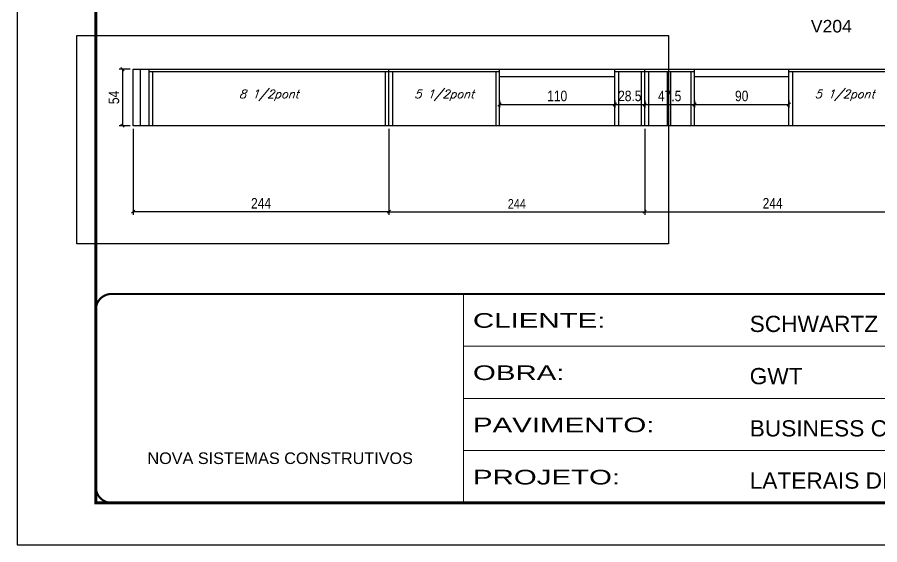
# Model space of a CAD drawing. Extents: x 2603 to 22413, y 1253 to 30260.
# Drawn here: x 2603 to 3426, y 12739 to 13242 of the extents above; entities that cross this region are included whole.
import ezdxf

# ---------------------------------------------------------------- set-up
doc = ezdxf.new("R2010")
doc.units = 0
doc.linetypes.add('CONTINUO', pattern=[0])
doc.linetypes.add('DASHED', pattern=[0.75, 0.5, -0.25])
for name, color, linetype in [('5', 5, 'Continuous'), ('COTA', 241, 'Continuous'), ('Painéis', 200, 'Continuous'), ('SARR_2.2x7', 40, 'Continuous'), ('SARR_3.5x7', 81, 'Continuous'), ('texto', 7, 'Continuous')]:
    doc.layers.add(name, color=color, linetype=linetype)
doc.layers.add('Folhas', color=255, linetype='Continuous', lineweight=9)
doc.layers.add('SARRAFO DE PRESSAO', color=251, linetype='DASHED', lineweight=9)
doc.layers.add('Laje_Perimetro', color=7, linetype='Continuous', plot=False)
doc.styles.add('ARIAL', font='arial.ttf')
doc.styles.add('COTA TECNICA', font='techl___.ttf', dxfattribs={"height": 10})
doc.styles.add('COTA TECNICA-50', font='techl___.ttf', dxfattribs={"height": 9})
doc.styles.add('Romans', font='romans.shx')
doc.styles.get("Standard").update_dxf_attribs({"font": 'arial.ttf'})
doc.styles.add('Tecnologia', font='')
doc.styles.get('Tecnologia').set_extended_font_data('Forgotten Futurist')
doc.dimstyles.new('COTA PAINEL-50', dxfattribs={"dimtxt": 9, "dimasz": 3, "dimexe": 3, "dimexo": 3, "dimgap": 3, "dimtad": 1, "dimdec": 1, "dimzin": 12, "dimdsep": 46, "dimtxsty": 'COTA TECNICA-50', "dimblk1": 'OBLIQUE', "dimblk2": 'OBLIQUE', "dimsah": 1, "dimcen": 0.9, "dimclrd": 4, "dimclre": 4, "dimclrt": 240, "dimadec": 1, "dimazin": 3, "dimtfac": 1, "dimtdec": 1, "dimtmove": 0, "dimatfit": 3, "dimfxl": 1, "dimtolj": 1, "dimtzin": 12, "dimarcsym": 0})
doc.dimstyles.new('PAINEL', dxfattribs={"dimtxt": 10, "dimasz": 3, "dimexe": 3, "dimexo": 3, "dimgap": 3, "dimtad": 1, "dimdec": 1, "dimzin": 12, "dimdsep": 46, "dimtxsty": 'COTA TECNICA', "dimblk1": 'OBLIQUE', "dimblk2": 'OBLIQUE', "dimsah": 1, "dimcen": 0.9, "dimclrd": 4, "dimclre": 4, "dimclrt": 240, "dimadec": 1, "dimazin": 3, "dimtfac": 1, "dimtdec": 1, "dimtmove": 0, "dimatfit": 3, "dimfxl": 1, "dimtolj": 1, "dimtzin": 12, "dimarcsym": 0})

# ---------------------------------------------------------------- blocks, each defined once
blk = doc.blocks.new('9999999999')
at = {"color": 30, "linetype": 'CONTINUO'}
for p, q in [((98564.56, 34230.21), (98564.56, 34429.45)), ((98564.56, 34379.64), (99583.98, 34379.64)), ((98564.56, 34329.83), (99487.98, 34329.83)), ((98564.56, 34280.02), (99487.98, 34280.02))]:
    blk.add_line(p, q, dxfattribs=at)
at = {"color": 30, "linetype": 'CONTINUO', "const_width": 2}
blk.add_lwpolyline([(99583.98, 34230.21), (99583.98, 34414.45, 0.414214), (99568.98, 34429.45), (98228.98, 34429.45, 0.414214), (98213.98, 34414.45), (98213.98, 34245.21, 0.414214), (98228.98, 34230.21), (99583.98, 34230.21)], format="xyb", dxfattribs=at)
at = {"layer": 'Folhas'}
blk.add_lwpolyline([(98138.98, 34190.21), (99623.98, 34190.21), (99623.98, 35240.21), (98138.98, 35240.21)], close=True, dxfattribs=at)
at = {"layer": 'Folhas', "color": 30, "const_width": 3}
blk.add_lwpolyline([(98213.98, 34230.21), (99583.98, 34230.21), (99583.98, 35200.21), (98213.98, 35200.21)], close=True, dxfattribs=at)
at = {"color": 7, "linetype": 'Continuous', "ltscale": 5, "style": 'ARIAL'}
for s, height, p in [('SCHWARTZ', 15.483, (98837.68, 34393.13)), ('GWT', 15.483, (98837.68, 34343.32)), ('BUSINESS CENTER E LAZER - PROJEÇÃO', 15.4829, (98837.68, 34293.51)), ('NOVA SISTEMAS CONSTRUTIVOS', 11.0592, (98263.19, 34267.21)), ('LATERAIS DE VIGAS', 15.4829, (98837.68, 34243.7))]:
    blk.add_text(s, height=height, dxfattribs=at).set_placement(p)
at = {"layer": 'Folhas', "color": 7, "style": 'Tecnologia', "width": 1.5}
for s, p in [('CLIENTE:', (98573.65, 34397.17)), ('OBRA:', (98573.65, 34347.31)), ('PAVIMENTO:', (98573.65, 34297.5)), ('PROJETO:', (98573.65, 34247.69))]:
    blk.add_text(s, height=14, dxfattribs=at).set_placement(p)
blk = doc.blocks.new('_Oblique')
at = {"color": 0, "linetype": 'ByBlock', "lineweight": -2}
blk.add_line((-0.5, -0.5), (0.5, 0.5), dxfattribs=at)
blk = doc.blocks.new('*D332')
at = {"layer": 'COTA', "color": 4, "linetype": 'ByBlock', "lineweight": -2, "transparency": 16777216}
for p, q in [((2957.54, 13135.8), (2957.54, 13053.78)), ((3201.54, 13135.8), (3201.54, 13053.78)), ((2957.54, 13056.78), (3201.54, 13056.78))]:
    blk.add_line(p, q, dxfattribs=at)
at = {"layer": 'Defpoints', "color": 0, "linetype": 'ByBlock', "transparency": 16777216}
for p in [(2957.54, 13138.8), (3201.54, 13138.8), (3201.54, 13056.78)]:
    blk.add_point(p, dxfattribs=at)
at = {"layer": 'COTA', "color": 4, "linetype": 'ByBlock', "lineweight": -2, "transparency": 16777216, "xscale": 3, "yscale": 3, "zscale": 3, "rotation": 180}
blk.add_blockref('_Oblique', (2957.54, 13056.78), dxfattribs=at)
at = {"layer": 'COTA', "color": 4, "linetype": 'ByBlock', "lineweight": -2, "transparency": 16777216, "xscale": 3, "yscale": 3, "zscale": 3}
blk.add_blockref('_Oblique', (3201.54, 13056.78), dxfattribs=at)
at = {"layer": 'COTA', "color": 240, "linetype": 'ByBlock', "transparency": 16777216, "insert": (3079.54, 13064.34), "char_height": 9, "attachment_point": 5, "style": 'COTA TECNICA-50'}
blk.add_mtext('\\A1;244', dxfattribs=at)
blk = doc.blocks.new('*D1740')
at = {"layer": 'COTA', "color": 4, "linetype": 'ByBlock', "lineweight": -2, "transparency": 16777216}
for p, q in [((2713.54, 13135.8), (2713.54, 13053.78)), ((2957.54, 13135.8), (2957.54, 13053.78)), ((2957.54, 13056.78), (2713.54, 13056.78))]:
    blk.add_line(p, q, dxfattribs=at)
at = {"layer": 'Defpoints', "color": 0, "linetype": 'ByBlock', "transparency": 16777216}
for p in [(2713.54, 13138.8), (2957.54, 13138.8), (2713.54, 13056.78)]:
    blk.add_point(p, dxfattribs=at)
at = {"layer": 'COTA', "color": 4, "linetype": 'ByBlock', "lineweight": -2, "transparency": 16777216, "xscale": 3, "yscale": 3, "zscale": 3, "rotation": 180}
blk.add_blockref('_Oblique', (2713.54, 13056.78), dxfattribs=at)
at = {"layer": 'COTA', "color": 4, "linetype": 'ByBlock', "lineweight": -2, "transparency": 16777216, "xscale": 3, "yscale": 3, "zscale": 3}
blk.add_blockref('_Oblique', (2957.54, 13056.78), dxfattribs=at)
at = {"layer": 'COTA', "color": 240, "linetype": 'ByBlock', "transparency": 16777216, "insert": (2835.54, 13064.85), "char_height": 10, "attachment_point": 5, "style": 'COTA TECNICA'}
blk.add_mtext('\\A1;244', dxfattribs=at)
blk = doc.blocks.new('*D1741')
at = {"layer": 'COTA', "color": 4, "linetype": 'ByBlock', "lineweight": -2, "transparency": 16777216}
for p, q in [((2710.54, 13192.8), (2700.34, 13192.8)), ((2703.34, 13192.8), (2703.34, 13138.8)), ((2710.54, 13138.8), (2700.34, 13138.8))]:
    blk.add_line(p, q, dxfattribs=at)
at = {"layer": 'Defpoints', "color": 0, "linetype": 'ByBlock', "transparency": 16777216}
for p in [(2713.54, 13192.8), (2703.34, 13138.8), (2713.54, 13138.8)]:
    blk.add_point(p, dxfattribs=at)
at = {"layer": 'COTA', "color": 4, "linetype": 'ByBlock', "lineweight": -2, "transparency": 16777216, "xscale": 3, "yscale": 3, "zscale": 3}
for p, rotation in [((2703.34, 13192.8), 90), ((2703.34, 13138.8), 270)]:
    blk.add_blockref('_Oblique', p, dxfattribs=dict(at, rotation=rotation))
at = {"layer": 'COTA', "color": 240, "linetype": 'ByBlock', "transparency": 16777216, "insert": (2695.23, 13165.8), "char_height": 10, "attachment_point": 5, "rotation": 90, "style": 'COTA TECNICA'}
blk.add_mtext('\\A1;54', dxfattribs=at)
blk = doc.blocks.new('*D1742')
at = {"layer": 'COTA', "color": 4, "linetype": 'ByBlock', "lineweight": -2, "transparency": 16777216}
for p, q in [((3201.54, 13135.8), (3201.54, 13053.78)), ((3445.54, 13135.8), (3445.54, 13053.78)), ((3201.54, 13056.78), (3445.54, 13056.78))]:
    blk.add_line(p, q, dxfattribs=at)
at = {"layer": 'Defpoints', "color": 0, "linetype": 'ByBlock', "transparency": 16777216}
for p in [(3201.54, 13138.8), (3445.54, 13138.8), (3445.54, 13056.78)]:
    blk.add_point(p, dxfattribs=at)
at = {"layer": 'COTA', "color": 4, "linetype": 'ByBlock', "lineweight": -2, "transparency": 16777216, "xscale": 3, "yscale": 3, "zscale": 3, "rotation": 180}
blk.add_blockref('_Oblique', (3201.54, 13056.78), dxfattribs=at)
at = {"layer": 'COTA', "color": 4, "linetype": 'ByBlock', "lineweight": -2, "transparency": 16777216, "xscale": 3, "yscale": 3, "zscale": 3}
blk.add_blockref('_Oblique', (3445.54, 13056.78), dxfattribs=at)
at = {"layer": 'COTA', "color": 240, "linetype": 'ByBlock', "transparency": 16777216, "insert": (3323.54, 13064.85), "char_height": 10, "attachment_point": 5, "style": 'COTA TECNICA'}
blk.add_mtext('\\A1;244', dxfattribs=at)
blk = doc.blocks.new('*D1632')
at = {"layer": 'COTA', "color": 4, "linetype": 'ByBlock', "lineweight": -2, "transparency": 16777216}
for p, q in [((3063.04, 13162.8), (3063.04, 13156.06)), ((3063.04, 13159.06), (3173.04, 13159.06)), ((3173.04, 13162.8), (3173.04, 13156.06))]:
    blk.add_line(p, q, dxfattribs=at)
at = {"layer": 'Defpoints', "color": 0, "linetype": 'ByBlock', "transparency": 16777216}
for p in [(3063.04, 13165.8), (3173.04, 13165.8), (3173.04, 13159.06)]:
    blk.add_point(p, dxfattribs=at)
at = {"layer": 'COTA', "color": 4, "linetype": 'ByBlock', "lineweight": -2, "transparency": 16777216, "xscale": 3, "yscale": 3, "zscale": 3, "rotation": 180}
blk.add_blockref('_Oblique', (3063.04, 13159.06), dxfattribs=at)
at = {"layer": 'COTA', "color": 4, "linetype": 'ByBlock', "lineweight": -2, "transparency": 16777216, "xscale": 3, "yscale": 3, "zscale": 3}
blk.add_blockref('_Oblique', (3173.04, 13159.06), dxfattribs=at)
at = {"layer": 'COTA', "color": 240, "linetype": 'ByBlock', "transparency": 16777216, "insert": (3118.04, 13167.16), "char_height": 10, "attachment_point": 5, "style": 'COTA TECNICA'}
blk.add_mtext('\\A1;110', dxfattribs=at)
blk = doc.blocks.new('*D1633')
at = {"layer": 'COTA', "color": 4, "linetype": 'ByBlock', "lineweight": -2, "transparency": 16777216}
for p, q in [((3173.04, 13162.8), (3173.04, 13156.06)), ((3173.04, 13159.06), (3201.54, 13159.06)), ((3201.54, 13162.8), (3201.54, 13156.06))]:
    blk.add_line(p, q, dxfattribs=at)
at = {"layer": 'Defpoints', "color": 0, "linetype": 'ByBlock', "transparency": 16777216}
for p in [(3173.04, 13165.8), (3201.54, 13165.8), (3201.54, 13159.06)]:
    blk.add_point(p, dxfattribs=at)
at = {"layer": 'COTA', "color": 4, "linetype": 'ByBlock', "lineweight": -2, "transparency": 16777216, "xscale": 3, "yscale": 3, "zscale": 3, "rotation": 180}
blk.add_blockref('_Oblique', (3173.04, 13159.06), dxfattribs=at)
at = {"layer": 'COTA', "color": 4, "linetype": 'ByBlock', "lineweight": -2, "transparency": 16777216, "xscale": 3, "yscale": 3, "zscale": 3}
blk.add_blockref('_Oblique', (3201.54, 13159.06), dxfattribs=at)
at = {"layer": 'COTA', "color": 240, "linetype": 'ByBlock', "transparency": 16777216, "insert": (3187.29, 13167.19), "char_height": 10, "attachment_point": 5, "style": 'COTA TECNICA'}
blk.add_mtext('\\A1;28.5', dxfattribs=at)
blk = doc.blocks.new('*D1634')
at = {"layer": 'COTA', "color": 4, "linetype": 'ByBlock', "lineweight": -2, "transparency": 16777216}
for p, q in [((3201.54, 13162.8), (3201.54, 13156.06)), ((3201.54, 13159.06), (3249.04, 13159.06)), ((3249.04, 13162.8), (3249.04, 13156.06))]:
    blk.add_line(p, q, dxfattribs=at)
at = {"layer": 'Defpoints', "color": 0, "linetype": 'ByBlock', "transparency": 16777216}
for p in [(3201.54, 13165.8), (3249.04, 13165.8), (3249.04, 13159.06)]:
    blk.add_point(p, dxfattribs=at)
at = {"layer": 'COTA', "color": 4, "linetype": 'ByBlock', "lineweight": -2, "transparency": 16777216, "xscale": 3, "yscale": 3, "zscale": 3, "rotation": 180}
blk.add_blockref('_Oblique', (3201.54, 13159.06), dxfattribs=at)
at = {"layer": 'COTA', "color": 4, "linetype": 'ByBlock', "lineweight": -2, "transparency": 16777216, "xscale": 3, "yscale": 3, "zscale": 3}
blk.add_blockref('_Oblique', (3249.04, 13159.06), dxfattribs=at)
at = {"layer": 'COTA', "color": 240, "linetype": 'ByBlock', "transparency": 16777216, "insert": (3225.29, 13167.17), "char_height": 10, "attachment_point": 5, "style": 'COTA TECNICA'}
blk.add_mtext('\\A1;47.5', dxfattribs=at)
blk = doc.blocks.new('*D1635')
at = {"layer": 'COTA', "color": 4, "linetype": 'ByBlock', "lineweight": -2, "transparency": 16777216}
for p, q in [((3249.04, 13162.8), (3249.04, 13156.06)), ((3249.04, 13159.06), (3339.04, 13159.06)), ((3339.04, 13162.8), (3339.04, 13156.06))]:
    blk.add_line(p, q, dxfattribs=at)
at = {"layer": 'Defpoints', "color": 0, "linetype": 'ByBlock', "transparency": 16777216}
for p in [(3249.04, 13165.8), (3339.04, 13165.8), (3339.04, 13159.06)]:
    blk.add_point(p, dxfattribs=at)
at = {"layer": 'COTA', "color": 4, "linetype": 'ByBlock', "lineweight": -2, "transparency": 16777216, "xscale": 3, "yscale": 3, "zscale": 3, "rotation": 180}
blk.add_blockref('_Oblique', (3249.04, 13159.06), dxfattribs=at)
at = {"layer": 'COTA', "color": 4, "linetype": 'ByBlock', "lineweight": -2, "transparency": 16777216, "xscale": 3, "yscale": 3, "zscale": 3}
blk.add_blockref('_Oblique', (3339.04, 13159.06), dxfattribs=at)
at = {"layer": 'COTA', "color": 240, "linetype": 'ByBlock', "transparency": 16777216, "insert": (3294.04, 13167.19), "char_height": 10, "attachment_point": 5, "style": 'COTA TECNICA'}
blk.add_mtext('\\A1;90', dxfattribs=at)

msp = doc.modelspace()

# ---------------------------------------------------------------- linework, layer by layer
at = {"layer": 'COTA', "linetype": 'ByBlock'}
for p, q in [((3063.04, 13138.8), (3063.04, 13192.8)), ((3173.04, 13138.8), (3173.04, 13192.8)), ((3226.36, 13138.8), (3226.36, 13190.6)), ((3249.04, 13138.8), (3249.04, 13192.8)), ((3339.04, 13138.8), (3339.04, 13192.8))]:
    msp.add_line(p, q, dxfattribs=at)
at = {"layer": 'COTA'}
msp.add_lwpolyline([(2659.7, 13224.91), (3224.11, 13224.91), (3224.11, 13026.07), (2659.7, 13026.07)], close=True, dxfattribs=at)
at = {"layer": 'Laje_Perimetro'}
msp.add_lwpolyline([(4087.97, 13789.12), (2602.97, 13789.12), (2602.97, 12739.12), (4087.97, 12739.12)], close=True, dxfattribs=at)
at = {"layer": 'Painéis', "linetype": 'Continuous'}
for p, q in [((2713.54, 13138.8), (2713.54, 13192.8)), ((2713.54, 13192.8), (3670.54, 13192.8)), ((2957.54, 13138.8), (2957.54, 13192.8)), ((3201.54, 13138.8), (3201.54, 13192.8)), ((3670.54, 13138.8), (2713.54, 13138.8))]:
    msp.add_line(p, q, dxfattribs=at)
at = {"layer": 'SARR_2.2x7', "linetype": 'Continuous'}
for p, q in [((2720.54, 13138.8), (2720.54, 13192.8)), ((2728.54, 13190.6), (2957.54, 13190.6)), ((2957.54, 13190.6), (3063.04, 13190.6)), ((3173.04, 13190.6), (3201.54, 13190.6)), ((3201.54, 13190.6), (3249.04, 13190.6)), ((3339.04, 13190.6), (3445.54, 13190.6)), ((3063.04, 13185.8), (3173.04, 13185.8)), ((3249.04, 13185.8), (3339.04, 13185.8))]:
    msp.add_line(p, q, dxfattribs=at)
at = {"layer": 'SARR_3.5x7'}
for p, q in [((2728.54, 13192.8), (2728.54, 13138.8)), ((2732.04, 13190.6), (2732.04, 13138.8)), ((2954.04, 13190.6), (2954.04, 13138.8)), ((2961.04, 13190.6), (2961.04, 13138.8)), ((3059.54, 13190.6), (3059.54, 13138.8)), ((3176.54, 13190.6), (3176.54, 13138.8)), ((3198.04, 13190.6), (3198.04, 13138.8)), ((3205.04, 13190.6), (3205.04, 13138.8)), ((3222.86, 13190.6), (3222.86, 13138.8)), ((3245.54, 13190.6), (3245.54, 13138.8)), ((3342.54, 13190.6), (3342.54, 13138.8))]:
    msp.add_line(p, q, dxfattribs=at)

# ---------------------------------------------------------------- block references
at = {"layer": 'SARRAFO DE PRESSAO', "color": 6, "linetype": 'ByBlock'}
msp.add_blockref('9999999999', (-95536.01, -21451.08), dxfattribs=at)

# ---------------------------------------------------------------- texts
at = {"layer": '5', "linetype": 'Continuous'}
msp.add_text('V204', height=12, rotation=0.00004, dxfattribs=at).set_placement((3359.99, 13227.77))
at = {"layer": 'texto', "color": 2, "char_height": 8, "attachment_point": 5, "style": 'Romans'}
for s, insert in [('{\\Q19;\\C256;8 1/2pont}', (2843.04, 13167.8)), ('{\\Q19;\\C256;5 1/2pont}', (3010.29, 13167.8)), ('{\\Q19;\\C256;5 1/2pont}', (3392.29, 13167.8))]:
    msp.add_mtext(s, dxfattribs=dict(at, insert=insert))

# ---------------------------------------------------------------- dimensions: what is measured, and where the dimension line sits
at = {"layer": 'COTA', "linetype": 'ByBlock'}
for base, p1, angle, picture, middle in [((2703.34, 13138.8), (2713.54, 13192.8), 90, '*D1741', (2695.23, 13165.8)), ((2713.54, 13056.78), (2957.54, 13138.8), 180, '*D1740', (2835.54, 13064.85))]:
    dim = msp.add_linear_dim(base=base, p1=p1, p2=(2713.54, 13138.8), angle=angle, dimstyle='PAINEL', dxfattribs=at)
    dim.commit()
    dim.dimension.update_dxf_attribs({"geometry": picture, "text_midpoint": middle})
for base, p1, p2, picture, middle in [((3173.04, 13159.06), (3063.04, 13165.8), (3173.04, 13165.8), '*D1632', (3118.04, 13167.16)), ((3249.04, 13159.06), (3201.54, 13165.8), (3249.04, 13165.8), '*D1634', (3225.29, 13167.17)), ((3445.54, 13056.78), (3201.54, 13138.8), (3445.54, 13138.8), '*D1742', (3323.54, 13064.85))]:
    dim = msp.add_linear_dim(base=base, p1=p1, p2=p2, dimstyle='PAINEL', dxfattribs=at)
    dim.commit()
    dim.dimension.update_dxf_attribs({"geometry": picture, "text_midpoint": middle})
dim = msp.add_linear_dim(base=(3201.54, 13159.06), p1=(3173.04, 13165.8), p2=(3201.54, 13165.8), dimstyle='PAINEL', override={"dimtmove": 1}, dxfattribs=at)
dim.commit()
dim.dimension.update_dxf_attribs({"geometry": '*D1633', "text_midpoint": (3187.29, 13159.06), "dimtype": 160})
dim = msp.add_linear_dim(base=(3339.04, 13159.06), p1=(3249.04, 13165.8), p2=(3339.04, 13165.8), dimstyle='PAINEL', override={"dimtmove": 1}, dxfattribs=at)
dim.commit()
dim.dimension.update_dxf_attribs({"geometry": '*D1635', "text_midpoint": (3294.04, 13167.19)})
dim = msp.add_linear_dim(base=(3201.54, 13056.78), p1=(2957.54, 13138.8), p2=(3201.54, 13138.8), angle=180, dimstyle='COTA PAINEL-50', override={"dimarcsym": 1}, dxfattribs=at)
dim.commit()
dim.dimension.update_dxf_attribs({"geometry": '*D332', "text_midpoint": (3079.54, 13064.34)})

doc.saveas('drawing.dxf')
